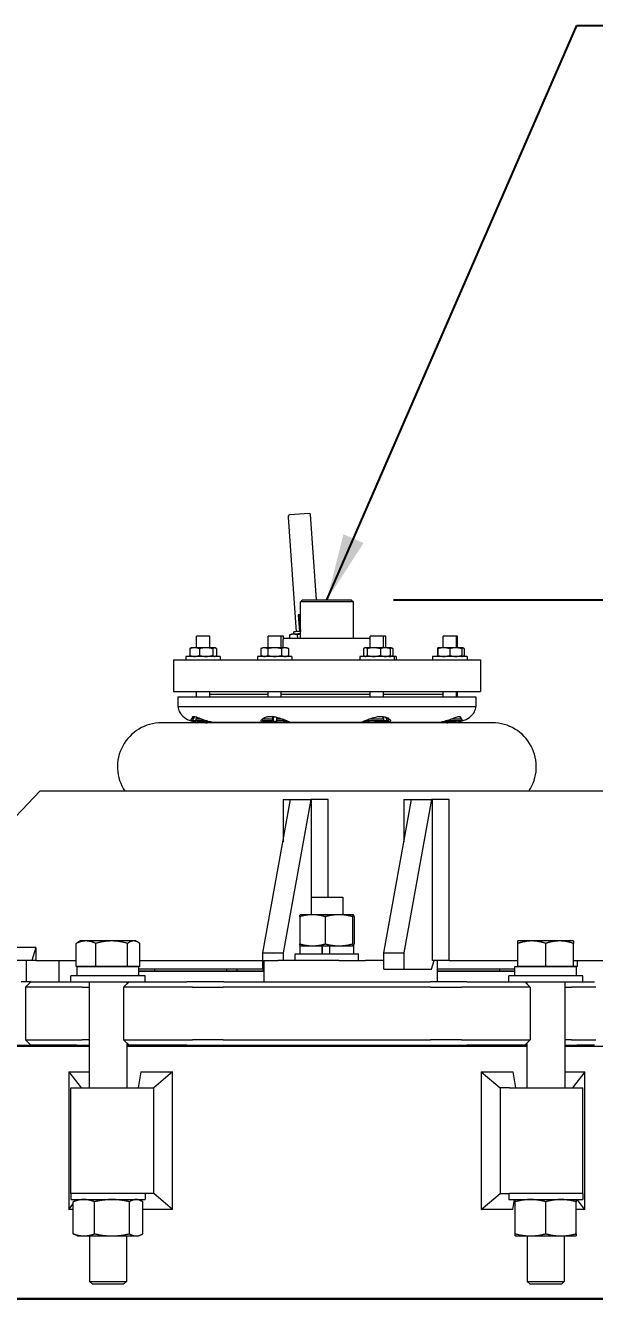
# Model space of a CAD drawing. Header units: inches. Extents: x 20 to 536, y 8 to 344.
# Drawn here: x 387.79 to 401.23, y 140.48 to 170.55 of the extents above; entities that cross this region are included whole.
import ezdxf

# ---------------------------------------------------------------- set-up
doc = ezdxf.new("R2010")
doc.units = ezdxf.units.IN
doc.header["$LTSCALE"] = 16
doc.header["$MEASUREMENT"] = 0
for name, color, linetype, lineweight in [('Dimension (ANSI)', 7, 'Continuous', 25), ('Symbol (ANSI)', 7, 'Continuous', 25), ('Visible (ANSI)', 7, 'Continuous', 50)]:
    doc.layers.add(name, color=color, linetype=linetype, lineweight=lineweight)
doc.styles.add('MEMCOR Medium', font='arial.ttf')
doc.styles.add('Standard D-E', font='arial.ttf')
doc.dimstyles.new('Default (ANSI)', dxfattribs={"dimscale": 16, "dimtxt": 0.15, "dimasz": 0.098425, "dimexe": 0.125, "dimexo": 0.0625, "dimgap": 0.031496, "dimtad": 0, "dimtih": 1, "dimtoh": 1, "dimdec": 4, "dimrnd": 1e-08, "dimzin": 3, "dimdsep": 46, "dimlunit": 5, "dimtxsty": 'MEMCOR Medium', "dimcen": 0.09, "dimdle": 0.393701, "dimclrd": 256, "dimclre": 256, "dimclrt": 256, "dimadec": 0, "dimazin": 1, "dimtfac": 0.8, "dimtofl": 0, "dimtmove": 0, "dimatfit": 3, "dimfxl": 1, "dimfrac": 1, "dimtolj": 1, "dimtzin": 4, "dimlwd": -1, "dimlwe": -1, "dimarcsym": 0})
doc.dimstyles.new('in [mm] D-E NeptuneBenson$7', dxfattribs={"dimscale": 16, "dimtxt": 0.15, "dimasz": 0.098425, "dimexe": 0.125, "dimexo": 0.063, "dimgap": 0.031496, "dimtad": 0, "dimtih": 1, "dimtoh": 1, "dimdec": 4, "dimrnd": 1e-08, "dimzin": 3, "dimdsep": 46, "dimlunit": 5, "dimtxsty": 'Standard D-E', "dimcen": 0.09, "dimdle": 0.393701, "dimclrd": 256, "dimclre": 256, "dimclrt": 256, "dimadec": 1, "dimazin": 1, "dimtfac": 1, "dimtofl": 0, "dimtmove": 0, "dimatfit": 3, "dimfxl": 1, "dimfrac": 1, "dimtolj": 1, "dimtzin": 4, "dimlwd": -1, "dimlwe": -1, "dimarcsym": 0})

# ---------------------------------------------------------------- blocks, each defined once
blk = doc.blocks.new('*D26')
at = {"layer": 'Defpoints', "color": 0, "transparency": 16777216}
for p in [(395.482, 156.991), (453.038, 156.991), (414.023, 61.248)]:
    blk.add_point(p, dxfattribs=at)
at = {"layer": 'Dimension (ANSI)', "transparency": 16777216}
for p, q in [((396.482, 156.991), (455.038, 156.991)), ((453.038, 155.416), (453.038, 137.754)), ((453.038, 62.823), (453.038, 121.283)), ((415.023, 61.248), (455.038, 61.248))]:
    blk.add_line(p, q, dxfattribs=at)
for points in [[(452.775, 155.416), (453.3, 155.416), (453.038, 156.991)], [(452.775, 62.823), (453.3, 62.823), (453.038, 61.248)]]:
    blk.add_solid(points, dxfattribs=at)
at = {"layer": 'Dimension (ANSI)', "transparency": 16777216, "char_height": 2.4, "attachment_point": 2, "style": 'MEMCOR Medium'}
for s, insert in [('\\A1; \\fArial|b0|i0;\\H2.4000;95{\\H0.8x;\\S3#4;} in', (453.038, 133.945)), ('\\A1;[2431.9 mm]{\\P\\fArial|b0|i0;\\H2.4000;SHIPPING\\P\\fArial|b0|i0;\\H2.4000;HEIGHT}', (453.038, 129.015))]:
    blk.add_mtext(s, dxfattribs=dict(at, insert=insert))

msp = doc.modelspace()

# ---------------------------------------------------------------- linework, layer by layer
at = {"layer": 'Visible (ANSI)', "linetype": 'Continuous', "lineweight": 18}
for p, q in [((394.19007, 156.238248), (393.998222, 158.942207)), ((393.998403, 158.946794), (394.002951, 158.976994)), ((394.498297, 159.025171), (394.022265, 158.994723)), ((394.663412, 156.990967), (394.520458, 159.005812)), ((394.331958, 156.990967), (394.281958, 156.940967)), ((394.331958, 156.990967), (395.481958, 156.990967)), ((395.481958, 156.990967), (395.531958, 156.940967)), ((395.531958, 156.940967), (394.281958, 156.940967)), ((394.281958, 156.075968), (394.281958, 156.940967)), ((395.531958, 156.075968), (395.531958, 156.940967)), ((394.255542, 156.636981), (394.23182, 156.635155)), ((394.23182, 156.635155), (394.256949, 156.242575)), ((394.281958, 156.638671), (394.255542, 156.636981)), ((394.255542, 156.636981), (394.280689, 156.244106)), ((392.137943, 156.130968), (391.825443, 156.130968)), ((391.825443, 155.858968), (391.825443, 156.130968)), ((392.137943, 155.858968), (392.137943, 156.130968)), ((393.830451, 156.130968), (393.517951, 156.130968)), ((393.517951, 155.858968), (393.517951, 156.130968)), ((393.830451, 155.858968), (393.830451, 156.130968)), ((393.881324, 156.130968), (393.830451, 156.130968)), ((393.881324, 156.066756), (393.881324, 156.130968)), ((395.913208, 156.075968), (393.900708, 156.075968)), ((394.020624, 156.154216), (394.025632, 156.075968)), ((394.058059, 156.175453), (394.033538, 156.162049)), ((394.130935, 156.180261), (394.125805, 156.23401)), ((394.204715, 156.166201), (394.210491, 156.075968)), ((396.245092, 156.130968), (395.932592, 156.130968)), ((395.932592, 155.858968), (395.932592, 156.130968)), ((396.245092, 155.858968), (396.245092, 156.130968)), ((396.295965, 156.130968), (396.245092, 156.130968)), ((396.295965, 155.858968), (396.295965, 156.130968)), ((397.967401, 156.130968), (397.654901, 156.130968)), ((397.654901, 155.858968), (397.654901, 156.130968)), ((397.967401, 155.858968), (397.967401, 156.130968)), ((397.988473, 156.130968), (397.967401, 156.130968)), ((397.988473, 155.858968), (397.988473, 156.130968)), ((391.666998, 155.838661), (391.666998, 155.676275)), ((391.700193, 155.858968), (391.689569, 155.854014)), ((391.780913, 155.858968), (391.700193, 155.858968)), ((392.052175, 155.858968), (391.780913, 155.858968)), ((391.894828, 155.838661), (391.894828, 155.676275)), ((392.252955, 155.858968), (392.052175, 155.858968)), ((392.209522, 155.838661), (392.209522, 155.676275)), ((392.263193, 155.858968), (392.252955, 155.858968)), ((392.263193, 155.858968), (392.273817, 155.854014)), ((392.296388, 155.838661), (392.296388, 155.676275)), ((393.349166, 155.838661), (393.349166, 155.676275)), ((393.392701, 155.858968), (393.35077, 155.839415)), ((393.429196, 155.858968), (393.392701, 155.858968)), ((393.671745, 155.858968), (393.429196, 155.858968)), ((393.509227, 155.838661), (393.509227, 155.676275)), ((393.91675, 155.858968), (393.671745, 155.858968)), ((393.834263, 155.838661), (393.834263, 155.676275)), ((393.875708, 155.858968), (393.875708, 156.050968)), ((393.955701, 155.858968), (393.91675, 155.858968)), ((393.955701, 155.858968), (393.997632, 155.839415)), ((393.999237, 155.838661), (393.999237, 155.676275)), ((395.775616, 155.838661), (395.775616, 155.676275)), ((395.807342, 155.858968), (395.79808, 155.854649)), ((395.816308, 155.858968), (395.807342, 155.858968)), ((396.013614, 155.858968), (395.816308, 155.858968)), ((395.857001, 155.838661), (395.857001, 155.676275)), ((396.286148, 155.858968), (396.013614, 155.858968)), ((396.170227, 155.838661), (396.170227, 155.676275)), ((396.370342, 155.858968), (396.286148, 155.858968)), ((396.370342, 155.858968), (396.379603, 155.854649)), ((396.382263, 155.858968), (396.370342, 155.858968)), ((396.421215, 155.858968), (396.382263, 155.858968)), ((396.402068, 155.838661), (396.402068, 155.676275)), ((396.421215, 155.858968), (396.463146, 155.839415)), ((396.464751, 155.838661), (396.464751, 155.676275)), ((397.517529, 155.838661), (397.517529, 155.676275)), ((397.528243, 155.838661), (397.528243, 155.676275)), ((397.529651, 155.858968), (397.52964, 155.858963)), ((397.668279, 155.858968), (397.529651, 155.858968)), ((397.949768, 155.858968), (397.668279, 155.858968)), ((397.808314, 155.838661), (397.808314, 155.676275)), ((398.09264, 155.858968), (397.949768, 155.858968)), ((398.091222, 155.838661), (398.091222, 155.676275)), ((398.092651, 155.858968), (398.09264, 155.858968)), ((398.092651, 155.858968), (398.092662, 155.858963)), ((398.103485, 155.858968), (398.092651, 155.858968)), ((398.094058, 155.838661), (398.094058, 155.676275)), ((398.113723, 155.858968), (398.103485, 155.858968)), ((398.113723, 155.858968), (398.124348, 155.854014)), ((398.146918, 155.838661), (398.146918, 155.676275)), ((391.281958, 155.575968), (398.531958, 155.575968)), ((391.281958, 155.575968), (391.281958, 154.825968)), ((392.387693, 155.655968), (391.575693, 155.655968)), ((391.575693, 155.655968), (391.575693, 155.575968)), ((391.700193, 155.655968), (391.689569, 155.660922)), ((392.263193, 155.655968), (392.273817, 155.660922)), ((392.387693, 155.655968), (392.387693, 155.575968)), ((394.080201, 155.655968), (393.268201, 155.655968)), ((393.268201, 155.655968), (393.268201, 155.575968)), ((393.392701, 155.655968), (393.35077, 155.675521)), ((393.955701, 155.655968), (393.997632, 155.675521)), ((394.080201, 155.655968), (394.080201, 155.575968)), ((396.494842, 155.655968), (395.682842, 155.655968)), ((395.682842, 155.655968), (395.682842, 155.575968)), ((395.807342, 155.655968), (395.79808, 155.660287)), ((396.370342, 155.655968), (396.379603, 155.660287)), ((396.421215, 155.655968), (396.463146, 155.675521)), ((396.494842, 155.655968), (396.494842, 155.575968)), ((396.545715, 155.655968), (396.494842, 155.655968)), ((396.545715, 155.655968), (396.545715, 155.575968)), ((398.217151, 155.655968), (397.405151, 155.655968)), ((397.405151, 155.655968), (397.405151, 155.575968)), ((397.529651, 155.655968), (397.52964, 155.655973)), ((398.092651, 155.655968), (398.092662, 155.655973)), ((398.113723, 155.655968), (398.124348, 155.660922)), ((398.217151, 155.655968), (398.217151, 155.575968)), ((398.531958, 155.575968), (398.531958, 154.825968)), ((391.281958, 154.825968), (398.531958, 154.825968)), ((391.386958, 154.700968), (398.426958, 154.700968)), ((391.386958, 154.700968), (391.386958, 154.47277)), ((391.825443, 154.700968), (391.825443, 154.825968)), ((392.137943, 154.700968), (392.137943, 154.825968)), ((392.137943, 154.761789), (393.517951, 154.761789)), ((393.517951, 154.700968), (393.517951, 154.825968)), ((393.830451, 154.700968), (393.830451, 154.825968)), ((393.830451, 154.761789), (395.932592, 154.761789)), ((395.932592, 154.700968), (395.932592, 154.825968)), ((396.245092, 154.700968), (396.245092, 154.825968)), ((396.245092, 154.761789), (397.654901, 154.761789)), ((397.654901, 154.700968), (397.654901, 154.825968)), ((397.967401, 154.700968), (397.967401, 154.825968)), ((397.988473, 154.700968), (397.988473, 154.825968)), ((398.426958, 154.700968), (398.426958, 154.47277)), ((391.386958, 154.47277), (398.426958, 154.47277)), ((398.816958, 154.0876), (390.996958, 154.0876)), ((391.752905, 154.238522), (391.697693, 154.175008)), ((391.751919, 154.175008), (391.697693, 154.175008)), ((391.697693, 154.130968), (391.697693, 154.175008)), ((391.751919, 154.130968), (391.697693, 154.130968)), ((391.751919, 154.130968), (391.751919, 154.175008)), ((391.810795, 154.130968), (391.751919, 154.130968)), ((391.836798, 154.218968), (391.779526, 154.218968)), ((391.810795, 154.175008), (391.810795, 154.130968)), ((391.950527, 154.175008), (391.810795, 154.175008)), ((392.081887, 154.130968), (391.810795, 154.130968)), ((391.911758, 154.100968), (392.02716, 154.100968)), ((392.02716, 154.100968), (392.041969, 154.100968)), ((392.263424, 154.100968), (393.452864, 154.100968)), ((393.409672, 154.197407), (393.390201, 154.175008)), ((393.629752, 154.175008), (393.390201, 154.175008)), ((393.390201, 154.130968), (393.390201, 154.175008)), ((393.629752, 154.130968), (393.390201, 154.130968)), ((393.629752, 154.130968), (393.629752, 154.175008)), ((393.634654, 154.130968), (393.629752, 154.130968)), ((393.714086, 154.218968), (393.63009, 154.218968)), ((393.634654, 154.175008), (393.634654, 154.130968)), ((393.713749, 154.175008), (393.713749, 154.130968)), ((393.861012, 154.175008), (393.713749, 154.175008)), ((393.958201, 154.130968), (393.713749, 154.130968)), ((393.958201, 154.130968), (393.958201, 154.136368)), ((394.033426, 154.100968), (395.730356, 154.100968)), ((395.804842, 154.130968), (395.804842, 154.137587)), ((396.255755, 154.130968), (395.804842, 154.130968)), ((396.255755, 154.175008), (395.898031, 154.175008)), ((396.288539, 154.218968), (396.228626, 154.218968)), ((396.255755, 154.130968), (396.255755, 154.175008)), ((396.315668, 154.130968), (396.255755, 154.130968)), ((396.315131, 154.100968), (397.525513, 154.100968)), ((396.315668, 154.175008), (396.315668, 154.130968)), ((396.372842, 154.175008), (396.315668, 154.175008)), ((396.372842, 154.130968), (396.315668, 154.130968)), ((396.354868, 154.195684), (396.372842, 154.175008)), ((396.372842, 154.130968), (396.372842, 154.175008)), ((398.091651, 154.130968), (397.705388, 154.130968)), ((397.771948, 154.100968), (397.902158, 154.100968)), ((398.091651, 154.175008), (397.837157, 154.175008)), ((398.040048, 154.238397), (398.056937, 154.218968)), ((398.056937, 154.218968), (398.052947, 154.218968)), ((398.091651, 154.130968), (398.091651, 154.175008)), ((398.092384, 154.130968), (398.091651, 154.130968)), ((398.092384, 154.175008), (398.092384, 154.130968)), ((398.116223, 154.130968), (398.106419, 154.130968)), ((398.116223, 154.130968), (398.116223, 154.133999)), ((385.750737, 149.975967), (388.128378, 152.475967)), ((406.5562, 152.475967), (388.128378, 152.475967)), ((393.395045, 148.655967), (394.050161, 152.275967)), ((393.870382, 152.275967), (394.050161, 152.275967)), ((393.870382, 152.275967), (393.870382, 151.282557)), ((394.525689, 152.275967), (393.870573, 148.655967)), ((394.050161, 152.275967), (394.525689, 152.275967)), ((394.546548, 152.275967), (394.525689, 152.275967)), ((394.940321, 152.275967), (394.546548, 152.275967)), ((394.546548, 149.975967), (394.546548, 152.275967)), ((394.940321, 149.975967), (394.940321, 152.275967)), ((396.248214, 148.655967), (396.90333, 152.275967)), ((396.723552, 152.275967), (396.90333, 152.275967)), ((396.723552, 152.275967), (396.723552, 151.282557)), ((397.378859, 152.275967), (396.723743, 148.655967)), ((396.90333, 152.275967), (397.378859, 152.275967)), ((397.399717, 152.275967), (397.378859, 152.275967)), ((397.79349, 152.275967), (397.399717, 152.275967)), ((397.399717, 148.475967), (397.399717, 152.275967)), ((397.79349, 148.475967), (397.79349, 152.275967)), ((394.532305, 149.975967), (395.282305, 149.975967)), ((394.532305, 149.975967), (394.532305, 149.557967)), ((395.282305, 149.975967), (395.282305, 149.557967)), ((394.263884, 149.512881), (394.263884, 148.869054)), ((394.282305, 149.557967), (394.281407, 149.557549)), ((394.566277, 149.557967), (394.282305, 149.557967)), ((395.190381, 149.557967), (394.566277, 149.557967)), ((394.868671, 149.512881), (394.868671, 148.869054)), ((395.531409, 149.557967), (395.190381, 149.557967)), ((395.512092, 149.512881), (395.512092, 148.869054)), ((395.532305, 149.557967), (395.531409, 149.557967)), ((395.532305, 149.557967), (395.533202, 149.557549)), ((395.550726, 149.512881), (395.550726, 148.869054)), ((388.985823, 148.335596), (388.985823, 148.881005)), ((389.080826, 148.939596), (389.026777, 148.908391)), ((389.216387, 148.939596), (389.080826, 148.939596)), ((389.822451, 148.939596), (389.216387, 148.939596)), ((389.44695, 148.335596), (389.44695, 148.881005)), ((390.342891, 148.939596), (389.822451, 148.939596)), ((390.197953, 148.335596), (390.197953, 148.881005)), ((390.392826, 148.939596), (390.342891, 148.939596)), ((390.392826, 148.939596), (390.446876, 148.908391)), ((390.487829, 148.335596), (390.487829, 148.881005)), ((399.74909, 148.939596), (399.42109, 148.939596)), ((399.42109, 148.335596), (399.42109, 148.881005)), ((400.40509, 148.939596), (399.74909, 148.939596)), ((400.07709, 148.335596), (400.07709, 148.881005)), ((400.73309, 148.939596), (400.40509, 148.939596)), ((400.73309, 148.335596), (400.73309, 148.881005)), ((388.033273, 148.788467), (385.750737, 148.788467)), ((388.033273, 148.788467), (387.936705, 148.475967)), ((388.033273, 148.788467), (388.033273, 148.475967)), ((393.395045, 148.655967), (393.870573, 148.655967)), ((393.395045, 148.275967), (393.395045, 148.655967)), ((393.870573, 148.655967), (393.870573, 148.475967)), ((394.157305, 148.635967), (395.657305, 148.635967)), ((394.157305, 148.475967), (394.157305, 148.635967)), ((394.274805, 148.823967), (394.791552, 148.823967)), ((394.274805, 148.635967), (394.274805, 148.823967)), ((394.282305, 148.823967), (394.281407, 148.824386)), ((394.791817, 148.823967), (394.791552, 148.823967)), ((394.791552, 148.635967), (394.791552, 148.823967)), ((394.791817, 148.823967), (394.979438, 148.823967)), ((394.800533, 148.635967), (394.800533, 148.823967)), ((394.979438, 148.635967), (394.979438, 148.823967)), ((394.979438, 148.823967), (395.539805, 148.823967)), ((395.532305, 148.823967), (395.533202, 148.824386)), ((395.539805, 148.635967), (395.539805, 148.823967)), ((395.657305, 148.475967), (395.657305, 148.635967)), ((396.248214, 148.655967), (396.723743, 148.655967)), ((396.248214, 148.275967), (396.248214, 148.655967)), ((396.723743, 148.655967), (396.723743, 148.275967)), ((387.80151, 148.475967), (382.570699, 148.475967)), ((388.033273, 148.475967), (387.80151, 148.475967)), ((387.80151, 148.475967), (387.80151, 147.975967)), ((388.033273, 148.475967), (387.936705, 148.475967)), ((388.033273, 148.475967), (388.985823, 148.475967)), ((388.574052, 148.475967), (388.574052, 147.975967)), ((389.216387, 148.335596), (388.985823, 148.335596)), ((389.007326, 148.335592), (390.466326, 148.335592)), ((389.007326, 148.116592), (389.007326, 148.335592)), ((389.080826, 148.335596), (389.080826, 148.335592)), ((389.44695, 148.335596), (389.216387, 148.335596)), ((389.822451, 148.335596), (389.44695, 148.335596)), ((390.197953, 148.335596), (389.822451, 148.335596)), ((390.342891, 148.335596), (390.197953, 148.335596)), ((390.487829, 148.335596), (390.342891, 148.335596)), ((390.392826, 148.335596), (390.392826, 148.335592)), ((390.466326, 148.116592), (390.466326, 148.335592)), ((393.395045, 148.275967), (390.466326, 148.275967)), ((390.487829, 148.475967), (393.395045, 148.475967)), ((390.83103, 148.275967), (390.83103, 148.225967)), ((392.531958, 148.275967), (392.531958, 148.235967)), ((392.776712, 148.275967), (392.776712, 148.225967)), ((393.395045, 148.275967), (393.413478, 148.275967)), ((393.401712, 148.275967), (393.401712, 148.225967)), ((393.413478, 148.475967), (393.758969, 148.475967)), ((393.413478, 148.475967), (393.413478, 147.975967)), ((395.185554, 148.475967), (393.758969, 148.475967)), ((395.185554, 148.475967), (395.815591, 148.475967)), ((396.248214, 148.475967), (395.815591, 148.475967)), ((396.248214, 148.275967), (396.723743, 148.275967)), ((396.723743, 148.275967), (397.378859, 148.275967)), ((397.378859, 148.275967), (397.440662, 148.475967)), ((397.79349, 148.475967), (397.399717, 148.475967)), ((397.515184, 148.475967), (397.515184, 147.975967)), ((399.34759, 148.275967), (397.515184, 148.275967)), ((397.79349, 148.475967), (399.42109, 148.475967)), ((398.982886, 148.275967), (398.982886, 148.225967)), ((399.34759, 148.335592), (400.80659, 148.335592)), ((399.34759, 148.116592), (399.34759, 148.335592)), ((399.74909, 148.335596), (399.42109, 148.335596)), ((399.42109, 148.335596), (399.42109, 148.335592)), ((400.07709, 148.335596), (399.74909, 148.335596)), ((400.40509, 148.335596), (400.07709, 148.335596)), ((400.73309, 148.335596), (400.40509, 148.335596)), ((400.73309, 148.475967), (408.879245, 148.475967)), ((400.828093, 148.335596), (400.73309, 148.335596)), ((400.73309, 148.335596), (400.73309, 148.335592)), ((400.80659, 148.116592), (400.80659, 148.335592)), ((400.828093, 148.335596), (400.828093, 148.475967)), ((387.916318, 147.975967), (387.68705, 147.975967)), ((387.916318, 147.975967), (387.786318, 147.845967)), ((387.916318, 147.975967), (388.584347, 147.975967)), ((388.584347, 147.975967), (388.856862, 147.975967)), ((388.856862, 147.975967), (389.000422, 147.975967)), ((390.611826, 148.116592), (388.861826, 148.116592)), ((388.861826, 147.975967), (388.861826, 148.116592)), ((389.000422, 147.975967), (390.234697, 147.975967)), ((389.289326, 147.975967), (389.289326, 145.475967)), ((390.234697, 147.975967), (390.104697, 147.845967)), ((390.184326, 147.975967), (390.184326, 147.925597)), ((390.234697, 147.975967), (390.33455, 147.975967)), ((390.33455, 147.975967), (390.610646, 147.975967)), ((393.413478, 148.225967), (390.466326, 148.225967)), ((390.466326, 148.225967), (393.413478, 148.225967)), ((390.610646, 147.975967), (391.601171, 147.975967)), ((390.611826, 147.975967), (390.611826, 148.116592)), ((391.790189, 147.975967), (391.601171, 147.975967)), ((392.469821, 147.975967), (391.790189, 147.975967)), ((392.469821, 147.975967), (397.344095, 147.975967)), ((392.531958, 148.235967), (392.776712, 148.235967)), ((393.401712, 148.235967), (393.413478, 148.235967)), ((398.023727, 147.975967), (397.344095, 147.975967)), ((399.34759, 148.225967), (397.515184, 148.225967)), ((397.515184, 148.225967), (399.34759, 148.225967)), ((398.212745, 147.975967), (398.023727, 147.975967)), ((398.212745, 147.975967), (399.20327, 147.975967)), ((400.95209, 148.116592), (399.20209, 148.116592)), ((399.20209, 147.975967), (399.20209, 148.116592)), ((399.20327, 147.975967), (399.479366, 147.975967)), ((399.479366, 147.975967), (399.579219, 147.975967)), ((399.579219, 147.975967), (399.709219, 147.845967)), ((399.579219, 147.975967), (400.813495, 147.975967)), ((399.62959, 147.975967), (399.62959, 147.925597)), ((400.52459, 147.975967), (400.52459, 145.475967)), ((400.813495, 147.975967), (400.957054, 147.975967)), ((400.95209, 147.975967), (400.95209, 148.116592)), ((400.957054, 147.975967), (401.229569, 147.975967)), ((388.554167, 147.845967), (387.786318, 147.845967)), ((387.786318, 147.845967), (387.786318, 146.605967)), ((388.827983, 147.845967), (388.554167, 147.845967)), ((389.128715, 147.845967), (388.827983, 147.845967)), ((389.128715, 147.845967), (389.289326, 147.845967)), ((390.312725, 147.845967), (390.104697, 147.845967)), ((390.104697, 147.845967), (390.104697, 146.605967)), ((390.590138, 147.845967), (390.312725, 147.845967)), ((391.728673, 147.845967), (390.590138, 147.845967)), ((391.728673, 147.845967), (391.917691, 147.845967)), ((391.917691, 147.845967), (392.457081, 147.845967)), ((397.356835, 147.845967), (392.457081, 147.845967)), ((397.356835, 147.845967), (397.896225, 147.845967)), ((397.896225, 147.845967), (398.085243, 147.845967)), ((399.223778, 147.845967), (398.085243, 147.845967)), ((399.501191, 147.845967), (399.223778, 147.845967)), ((399.709219, 147.845967), (399.501191, 147.845967)), ((399.709219, 147.845967), (399.709219, 146.605967)), ((400.52459, 147.845967), (400.685201, 147.845967)), ((400.985933, 147.845967), (400.685201, 147.845967)), ((401.259749, 147.845967), (400.985933, 147.845967)), ((382.840564, 146.475967), (387.916318, 146.475967)), ((387.786318, 146.605967), (388.554167, 146.605967)), ((387.916318, 146.475967), (387.786318, 146.605967)), ((388.584347, 146.475967), (387.916318, 146.475967)), ((388.554167, 146.605967), (388.827983, 146.605967)), ((388.856862, 146.475967), (388.584347, 146.475967)), ((388.827983, 146.605967), (389.128715, 146.605967)), ((389.001213, 146.475967), (388.856862, 146.475967)), ((389.001213, 146.475967), (389.289326, 146.475967)), ((389.289326, 146.605967), (389.128715, 146.605967)), ((390.104697, 146.605967), (390.312725, 146.605967)), ((390.234697, 146.475967), (390.104697, 146.605967)), ((390.184326, 146.526338), (390.184326, 145.475967)), ((390.184326, 146.475967), (390.234697, 146.475967)), ((390.33455, 146.475967), (390.234697, 146.475967)), ((390.312725, 146.605967), (390.590138, 146.605967)), ((390.610646, 146.475967), (390.33455, 146.475967)), ((390.590138, 146.605967), (391.728673, 146.605967)), ((391.601171, 146.475967), (390.610646, 146.475967)), ((391.601171, 146.475967), (391.790189, 146.475967)), ((391.917691, 146.605967), (391.728673, 146.605967)), ((391.790189, 146.475967), (392.124891, 146.475967)), ((392.457081, 146.605967), (391.917691, 146.605967)), ((392.124891, 146.475967), (397.689025, 146.475967)), ((392.457081, 146.605967), (397.356835, 146.605967)), ((397.896225, 146.605967), (397.356835, 146.605967)), ((397.689025, 146.475967), (398.023727, 146.475967)), ((398.085243, 146.605967), (397.896225, 146.605967)), ((398.023727, 146.475967), (398.212745, 146.475967)), ((398.085243, 146.605967), (399.223778, 146.605967)), ((399.20327, 146.475967), (398.212745, 146.475967)), ((399.479366, 146.475967), (399.20327, 146.475967)), ((399.223778, 146.605967), (399.501191, 146.605967)), ((399.579219, 146.475967), (399.479366, 146.475967)), ((399.501191, 146.605967), (399.709219, 146.605967)), ((399.579219, 146.475967), (399.709219, 146.605967)), ((399.579219, 146.475967), (399.62959, 146.475967)), ((399.62959, 146.526338), (399.62959, 145.475967)), ((400.685201, 146.605967), (400.52459, 146.605967)), ((400.52459, 146.475967), (400.812703, 146.475967)), ((400.685201, 146.605967), (400.985933, 146.605967)), ((400.957054, 146.475967), (400.812703, 146.475967)), ((401.229569, 146.475967), (400.957054, 146.475967)), ((400.985933, 146.605967), (401.259749, 146.605967)), ((389.289326, 146.444717), (380.631168, 146.444717)), ((399.62959, 146.444717), (390.184326, 146.444717)), ((409.182748, 146.444717), (400.52459, 146.444717)), ((388.80973, 145.850813), (388.80973, 142.601121)), ((388.80973, 145.850813), (389.289326, 145.850813)), ((388.80973, 145.850813), (389.101084, 145.475967)), ((390.513557, 145.850813), (390.447681, 145.475967)), ((390.513557, 145.850813), (391.261391, 145.850813)), ((391.261391, 145.850813), (390.817458, 145.475967)), ((391.261391, 142.601121), (391.261391, 145.850813)), ((398.552525, 145.850813), (398.552525, 142.601121)), ((398.552525, 145.850813), (399.300359, 145.850813)), ((398.552525, 145.850813), (398.996458, 145.475967)), ((399.300359, 145.850813), (399.366235, 145.475967)), ((400.52459, 145.850813), (401.004186, 145.850813)), ((401.004186, 145.850813), (400.712832, 145.475967)), ((401.004186, 142.601121), (401.004186, 145.850813)), ((388.861826, 145.475967), (390.595013, 145.475967)), ((388.861826, 142.975967), (388.861826, 145.475967)), ((390.595013, 145.475967), (390.817458, 145.475967)), ((390.817458, 142.975967), (390.817458, 145.475967)), ((399.218903, 145.475967), (398.996458, 145.475967)), ((398.996458, 145.475967), (398.996458, 142.975967)), ((399.218903, 145.475967), (400.95209, 145.475967)), ((400.95209, 142.975967), (400.95209, 145.475967)), ((390.595013, 142.975967), (388.861826, 142.975967)), ((390.595013, 142.975967), (388.861826, 142.975967)), ((388.861826, 142.975967), (388.861826, 142.835342)), ((390.817458, 142.975967), (390.595013, 142.975967)), ((390.611826, 142.975967), (390.611826, 142.835342)), ((391.261391, 142.601121), (390.817458, 142.975967)), ((398.552525, 142.601121), (398.996458, 142.975967)), ((398.996458, 142.975967), (399.218903, 142.975967)), ((399.20209, 142.975967), (399.20209, 142.835342)), ((400.95209, 142.975967), (399.218903, 142.975967)), ((400.95209, 142.975967), (399.218903, 142.975967)), ((400.95209, 142.975967), (400.95209, 142.835342)), ((388.80973, 142.601121), (388.913699, 142.734885)), ((388.913699, 142.601121), (388.80973, 142.601121)), ((388.861826, 142.835342), (390.611826, 142.835342)), ((388.913699, 142.02821), (388.913699, 142.783475)), ((389.017826, 142.835342), (388.958586, 142.807718)), ((388.976975, 142.816293), (388.991781, 142.835342)), ((389.419111, 142.02821), (389.419111, 142.783475)), ((390.242238, 142.02821), (390.242238, 142.783475)), ((390.455826, 142.835342), (390.515066, 142.807718)), ((390.473874, 142.826927), (390.472395, 142.835342)), ((390.559953, 142.02821), (390.559953, 142.783475)), ((391.261391, 142.601121), (390.559953, 142.601121)), ((399.300359, 142.601121), (398.552525, 142.601121)), ((399.20209, 142.835342), (400.95209, 142.835342)), ((399.300359, 142.601121), (399.341522, 142.835342)), ((399.35809, 142.02821), (399.35809, 142.783475)), ((400.07709, 142.02821), (400.07709, 142.783475)), ((400.79609, 142.02821), (400.79609, 142.783475)), ((401.004186, 142.601121), (400.79609, 142.601121)), ((401.004186, 142.601121), (400.822135, 142.835342)), ((389.017826, 141.976342), (388.958586, 142.003966)), ((389.017826, 141.976342), (389.166405, 141.976342)), ((389.166405, 141.976342), (389.830675, 141.976342)), ((389.299326, 141.976342), (389.299326, 140.901707)), ((389.830675, 141.976342), (390.401096, 141.976342)), ((390.174326, 141.976342), (390.174326, 140.901707)), ((390.401096, 141.976342), (390.455826, 141.976342)), ((390.455826, 141.976342), (390.515066, 142.003966)), ((399.35809, 141.976342), (399.71759, 141.976342)), ((399.63959, 141.976342), (399.63959, 140.901707)), ((399.71759, 141.976342), (400.43659, 141.976342)), ((400.43659, 141.976342), (400.79609, 141.976342)), ((400.51459, 141.976342), (400.51459, 140.901707)), ((389.299326, 140.901707), (390.174326, 140.901707)), ((389.367487, 140.835592), (389.299326, 140.901707)), ((390.106165, 140.835592), (389.367487, 140.835592)), ((390.106165, 140.835592), (390.174326, 140.901707)), ((399.63959, 140.901707), (400.51459, 140.901707)), ((399.707751, 140.835592), (399.63959, 140.901707)), ((400.446429, 140.835592), (399.707751, 140.835592)), ((400.446429, 140.835592), (400.51459, 140.901707)), ((369.905746, 140.507217), (412.919791, 140.507217)), ((412.919791, 140.475967), (369.937029, 140.475967))]:
    msp.add_line(p, q, dxfattribs=at)
for centre, radius, start, end in [((394.01905, 158.943684), 0.02088, 171.4359098, 184.0583682), ((394.023598, 158.973885), 0.02088, 93.6598701, 171.4359098), ((394.49963, 159.004334), 0.02088, 4.0583682, 93.6598701), ((393.900708, 156.050968), 0.025, 90, 180), ((395.913208, 156.050968), 0.025, 39.1630349, 90), ((391.675471, 154.487968), 0.288913, 183.0153263, 209.3417204), ((391.789091, 154.551837), 0.419254, 209.3417204, 233.6149039), ((398.024825, 154.551837), 0.419254, 306.3850961, 330.6582796), ((398.138445, 154.487968), 0.288913, 330.6582796, 356.9846737), ((390.996958, 153.050968), 1.036632, 90, 213.6887431), ((391.863283, 154.652523), 0.544322, 233.6149039, 252.289212), ((391.911758, 154.811345), 0.710378, 253.2893255, 270), ((392.023334, 154.505654), 0.418848, 273.528454, 289.10183), ((397.790583, 154.505654), 0.418848, 252.011788, 266.471546), ((397.902158, 154.811345), 0.710378, 270, 286.9731481), ((397.950634, 154.652523), 0.544322, 286.9731481, 306.3850961), ((398.816958, 153.050968), 1.036632, 326.3112569, 90)]:
    msp.add_arc(centre, radius, start, end, dxfattribs=at)
for centre, major_axis, start_param, end_param in [((394.547058, 156.206753), (-0.488999, -0.0313), 5.81141413, 6.281989852), ((394.547058, 156.206753), (0.488999, 0.0313), 2.143728119, 2.669822003), ((394.543602, 156.260753), (-0.417797, -0.026742), 5.38908261, 6.283202727)]:
    msp.add_ellipse(centre, major_axis=major_axis, ratio=0.00055745, start_param=start_param, end_param=end_param, dxfattribs=at)
for points, weights in [([(394.111467, 156.178996), (394.067265, 156.176118), (394.020624, 156.154216)], [1, 1.0562990584, 1.07162109099]), ([(394.020624, 156.154216), (394.02715, 156.158557), (394.033538, 156.162049)], [1.07162109099, 1.06838794082, 1.06333022529]), ([(394.204715, 156.166201), (394.155669, 156.181874), (394.111467, 156.178996)], [1.07162109099, 1.0562990584, 1]), ([(394.281958, 156.18317), (394.244208, 156.176266), (394.204715, 156.166201)], [1.05264137071, 1.06545229951, 1.07162109099]), ([(391.780913, 155.858968), (391.728045, 155.858968), (391.666998, 155.838661)], [1, 1.0379548493, 1]), ([(391.666998, 155.838661), (391.678886, 155.849032), (391.689569, 155.854014)], [1, 1.01903065952, 1.01897727532]), ([(391.894828, 155.838661), (391.833781, 155.858968), (391.780913, 155.858968)], [1, 1.0379548493, 1]), ([(392.052175, 155.858968), (391.97915, 155.858968), (391.894828, 155.838661)], [1, 1.0379548493, 1]), ([(392.209522, 155.838661), (392.1252, 155.858968), (392.052175, 155.858968)], [1, 1.0379548493, 1]), ([(392.252955, 155.858968), (392.232798, 155.858968), (392.209522, 155.838661)], [1, 1.0379548493, 1]), ([(392.296388, 155.838661), (392.273112, 155.858968), (392.252955, 155.858968)], [1, 1.0379548493, 1]), ([(393.429196, 155.858968), (393.392054, 155.858968), (393.349166, 155.838661)], [1, 1.0379548493, 1]), ([(393.509227, 155.838661), (393.466339, 155.858968), (393.429196, 155.858968)], [1, 1.0379548493, 1]), ([(393.671745, 155.858968), (393.59632, 155.858968), (393.509227, 155.838661)], [1, 1.0379548493, 1]), ([(393.834263, 155.838661), (393.74717, 155.858968), (393.671745, 155.858968)], [1, 1.0379548493, 1]), ([(393.91675, 155.858968), (393.878468, 155.858968), (393.834263, 155.838661)], [1, 1.0379548493, 1]), ([(393.999237, 155.838661), (393.955032, 155.858968), (393.91675, 155.858968)], [1, 1.0379548493, 1]), ([(393.997632, 155.839415), (393.998433, 155.839042), (393.999237, 155.838661)], [1.00134783282, 1.00068632708, 1]), ([(395.816308, 155.858968), (395.797423, 155.858968), (395.775616, 155.838661)], [1, 1.0379548493, 1]), ([(395.857001, 155.838661), (395.835194, 155.858968), (395.816308, 155.858968)], [1, 1.0379548493, 1]), ([(396.013614, 155.858968), (395.94093, 155.858968), (395.857001, 155.838661)], [1, 1.0379548493, 1]), ([(396.170227, 155.838661), (396.086299, 155.858968), (396.013614, 155.858968)], [1, 1.0379548493, 1]), ([(396.286148, 155.858968), (396.232349, 155.858968), (396.170227, 155.838661)], [1, 1.0379548493, 1]), ([(396.402068, 155.838661), (396.339947, 155.858968), (396.286148, 155.858968)], [1, 1.0379548493, 1]), ([(396.382263, 155.858968), (396.376733, 155.858968), (396.371187, 155.858574)], [1, 1.00531032451, 1.00913469679]), ([(396.379603, 155.854649), (396.39021, 155.849703), (396.402068, 155.838661)], [1.01888705873, 1.02028697131, 1]), ([(396.464751, 155.838661), (396.420546, 155.858968), (396.382263, 155.858968)], [1, 1.0379548493, 1]), ([(396.463146, 155.839415), (396.463946, 155.839042), (396.464751, 155.838661)], [1.00134783282, 1.00068632708, 1]), ([(397.517529, 155.838661), (397.52323, 155.843636), (397.528605, 155.847341)], [1, 1.0090383393, 1.01377200719]), ([(397.528378, 155.842138), (397.523016, 155.840487), (397.517529, 155.838661)], [1.00602302446, 1.00329810217, 1]), ([(397.528243, 155.838661), (397.528992, 155.858661), (397.52964, 155.858963)], [1, 1.03735902917, 1.00117293374]), ([(397.668279, 155.858968), (397.603288, 155.858968), (397.528243, 155.838661)], [1, 1.0379548493, 1]), ([(397.808314, 155.838661), (397.73327, 155.858968), (397.668279, 155.858968)], [1, 1.0379548493, 1]), ([(397.949768, 155.858968), (397.884119, 155.858968), (397.808314, 155.838661)], [1, 1.0379548493, 1]), ([(398.091222, 155.838661), (398.015417, 155.858968), (397.949768, 155.858968)], [1, 1.0379548493, 1]), ([(398.09264, 155.858968), (398.091982, 155.858968), (398.091222, 155.838661)], [1, 1.0379548493, 1]), ([(398.094058, 155.838661), (398.093298, 155.858968), (398.09264, 155.858968)], [1, 1.0379548493, 1]), ([(398.103485, 155.858968), (398.098259, 155.858968), (398.092983, 155.857695)], [1, 1.00957055719, 1.01431456038]), ([(398.146918, 155.838661), (398.123642, 155.858968), (398.103485, 155.858968)], [1, 1.0379548493, 1]), ([(391.666998, 155.676275), (391.728045, 155.655968), (391.780913, 155.655968)], [1, 1.0379548493, 1]), ([(391.689569, 155.660922), (391.678886, 155.665904), (391.666998, 155.676275)], [1.01897727532, 1.01903065952, 1]), ([(391.780913, 155.655968), (391.833781, 155.655968), (391.894828, 155.676275)], [1, 1.0379548493, 1]), ([(391.894828, 155.676275), (391.97915, 155.655968), (392.052175, 155.655968)], [1, 1.0379548493, 1]), ([(392.052175, 155.655968), (392.1252, 155.655968), (392.209522, 155.676275)], [1, 1.0379548493, 1]), ([(392.209522, 155.676275), (392.232798, 155.655968), (392.252955, 155.655968)], [1, 1.0379548493, 1]), ([(392.252955, 155.655968), (392.273112, 155.655968), (392.296388, 155.676275)], [1, 1.0379548493, 1]), ([(393.349166, 155.676275), (393.392054, 155.655968), (393.429196, 155.655968)], [1, 1.0379548493, 1]), ([(393.429196, 155.655968), (393.466339, 155.655968), (393.509227, 155.676275)], [1, 1.0379548493, 1]), ([(393.509227, 155.676275), (393.59632, 155.655968), (393.671745, 155.655968)], [1, 1.0379548493, 1]), ([(393.671745, 155.655968), (393.74717, 155.655968), (393.834263, 155.676275)], [1, 1.0379548493, 1]), ([(393.834263, 155.676275), (393.878468, 155.655968), (393.91675, 155.655968)], [1, 1.0379548493, 1]), ([(393.91675, 155.655968), (393.955032, 155.655968), (393.999237, 155.676275)], [1, 1.0379548493, 1]), ([(393.999237, 155.676275), (393.998433, 155.675894), (393.997632, 155.675521)], [1, 1.00068632708, 1.00134783282]), ([(395.775616, 155.676275), (395.797423, 155.655968), (395.816308, 155.655968)], [1, 1.0379548493, 1]), ([(395.816308, 155.655968), (395.835194, 155.655968), (395.857001, 155.676275)], [1, 1.0379548493, 1]), ([(395.857001, 155.676275), (395.94093, 155.655968), (396.013614, 155.655968)], [1, 1.0379548493, 1]), ([(396.013614, 155.655968), (396.086299, 155.655968), (396.170227, 155.676275)], [1, 1.0379548493, 1]), ([(396.170227, 155.676275), (396.232349, 155.655968), (396.286148, 155.655968)], [1, 1.0379548493, 1]), ([(396.286148, 155.655968), (396.339947, 155.655968), (396.402068, 155.676275)], [1, 1.0379548493, 1]), ([(396.371187, 155.656362), (396.376733, 155.655968), (396.382263, 155.655968)], [1.00913469679, 1.00531032451, 1]), ([(396.402068, 155.676275), (396.39021, 155.665233), (396.379603, 155.660287)], [1, 1.02028697131, 1.01888705873]), ([(396.382263, 155.655968), (396.420546, 155.655968), (396.464751, 155.676275)], [1, 1.0379548493, 1]), ([(396.464751, 155.676275), (396.463946, 155.675894), (396.463146, 155.675521)], [1, 1.00068632708, 1.00134783282]), ([(397.528605, 155.667595), (397.52323, 155.671301), (397.517529, 155.676275)], [1.01377200719, 1.0090383393, 1]), ([(397.517529, 155.676275), (397.523016, 155.674449), (397.528378, 155.672798)], [1, 1.00329810217, 1.00602302446]), ([(397.52964, 155.655973), (397.528992, 155.656275), (397.528243, 155.676275)], [1.00117293374, 1.03735902917, 1]), ([(397.528243, 155.676275), (397.603288, 155.655968), (397.668279, 155.655968)], [1, 1.0379548493, 1]), ([(397.668279, 155.655968), (397.73327, 155.655968), (397.808314, 155.676275)], [1, 1.0379548493, 1]), ([(397.808314, 155.676275), (397.884119, 155.655968), (397.949768, 155.655968)], [1, 1.0379548493, 1]), ([(397.949768, 155.655968), (398.015417, 155.655968), (398.091222, 155.676275)], [1, 1.0379548493, 1]), ([(398.091222, 155.676275), (398.091982, 155.655968), (398.09264, 155.655968)], [1, 1.0379548493, 1]), ([(398.09264, 155.655968), (398.093298, 155.655968), (398.094058, 155.676275)], [1, 1.0379548493, 1]), ([(398.092983, 155.657241), (398.098259, 155.655968), (398.103485, 155.655968)], [1.01431456038, 1.00957055719, 1]), ([(398.103485, 155.655968), (398.123642, 155.655968), (398.146918, 155.676275)], [1, 1.0379548493, 1]), ([(391.751919, 154.175008), (391.766718, 154.198614), (391.779526, 154.218968)], [1, 1.00267954782, 1]), ([(391.838104, 154.218494), (391.825423, 154.198341), (391.810795, 154.175008)], [1.00006147459, 1.00264844961, 1]), ([(393.629752, 154.175008), (393.629933, 154.198614), (393.63009, 154.218968)], [1, 1.00267954782, 1]), ([(393.634316, 154.218968), (393.634473, 154.198614), (393.634654, 154.175008)], [1, 1.00267954782, 1]), ([(393.714086, 154.218968), (393.71393, 154.198614), (393.713749, 154.175008)], [1, 1.00267954782, 1]), ([(396.255755, 154.175008), (396.241212, 154.198614), (396.228626, 154.218968)], [1, 1.00267954782, 1]), ([(396.288539, 154.218968), (396.301125, 154.198614), (396.315668, 154.175008)], [1, 1.00267954782, 1]), ([(398.091651, 154.175008), (398.070903, 154.198614), (398.052947, 154.218968)], [1, 1.00267954782, 1]), ([(398.05368, 154.218968), (398.071636, 154.198614), (398.092384, 154.175008)], [1, 1.00267954782, 1]), ([(394.566277, 149.557967), (394.425936, 149.557967), (394.263884, 149.512881)], [1, 1.0379548493, 1]), ([(394.263884, 149.512881), (394.273268, 149.553754), (394.281407, 149.557549)], [1, 1.03428601169, 1.00662839197]), ([(394.868671, 149.512881), (394.706619, 149.557967), (394.566277, 149.557967)], [1, 1.0379548493, 1]), ([(395.190381, 149.557967), (395.041075, 149.557967), (394.868671, 149.512881)], [1, 1.0379548493, 1]), ([(395.512092, 149.512881), (395.339687, 149.557967), (395.190381, 149.557967)], [1, 1.0379548493, 1]), ([(395.531409, 149.557967), (395.522443, 149.557967), (395.512092, 149.512881)], [1, 1.0379548493, 1]), ([(395.550726, 149.512881), (395.540374, 149.557967), (395.531409, 149.557967)], [1, 1.0379548493, 1]), ([(389.216387, 148.939596), (389.109382, 148.939596), (388.985823, 148.881005)], [1, 1.0379548493, 1]), ([(388.985823, 148.881005), (389.006962, 148.896951), (389.026777, 148.908391)], [1, 1.01005189042, 1.01477953359]), ([(389.44695, 148.881005), (389.323391, 148.939596), (389.216387, 148.939596)], [1, 1.0379548493, 1]), ([(389.822451, 148.939596), (389.648181, 148.939596), (389.44695, 148.881005)], [1, 1.0379548493, 1]), ([(390.197953, 148.881005), (389.996722, 148.939596), (389.822451, 148.939596)], [1, 1.0379548493, 1]), ([(390.342891, 148.939596), (390.275625, 148.939596), (390.197953, 148.881005)], [1, 1.0379548493, 1]), ([(390.487829, 148.881005), (390.410157, 148.939596), (390.342891, 148.939596)], [1, 1.0379548493, 1]), ([(394.281407, 148.824386), (394.273268, 148.828181), (394.263884, 148.869054)], [1.00662839197, 1.03428601169, 1]), ([(394.263884, 148.869054), (394.425936, 148.823967), (394.566277, 148.823967)], [1, 1.0379548493, 1]), ([(394.566277, 148.823967), (394.706619, 148.823967), (394.868671, 148.869054)], [1, 1.0379548493, 1]), ([(394.868671, 148.869054), (395.041075, 148.823967), (395.190381, 148.823967)], [1, 1.0379548493, 1]), ([(395.190381, 148.823967), (395.339687, 148.823967), (395.512092, 148.869054)], [1, 1.0379548493, 1]), ([(395.512092, 148.869054), (395.522443, 148.823967), (395.531409, 148.823967)], [1, 1.0379548493, 1]), ([(395.531409, 148.823967), (395.540374, 148.823967), (395.550726, 148.869054)], [1, 1.0379548493, 1]), ([(399.42109, 148.881005), (399.42109, 148.939596), (399.42109, 148.939596)], [1, 1.0379548493, 1]), ([(399.74909, 148.939596), (399.596865, 148.939596), (399.42109, 148.881005)], [1, 1.0379548493, 1]), ([(400.07709, 148.881005), (399.901315, 148.939596), (399.74909, 148.939596)], [1, 1.0379548493, 1]), ([(400.40509, 148.939596), (400.252865, 148.939596), (400.07709, 148.881005)], [1, 1.0379548493, 1]), ([(400.73309, 148.881005), (400.557315, 148.939596), (400.40509, 148.939596)], [1, 1.0379548493, 1]), ([(400.73309, 148.939596), (400.73309, 148.939596), (400.73309, 148.881005)], [1, 1.0379548493, 1]), ([(389.166405, 142.835342), (389.049124, 142.835342), (388.913699, 142.783475)], [1, 1.0379548493, 1]), ([(388.913699, 142.783475), (388.936868, 142.797591), (388.958586, 142.807718)], [1, 1.01005189042, 1.01477953359]), ([(389.419111, 142.783475), (389.283686, 142.835342), (389.166405, 142.835342)], [1, 1.0379548493, 1]), ([(389.830675, 142.835342), (389.639667, 142.835342), (389.419111, 142.783475)], [1, 1.0379548493, 1]), ([(390.242238, 142.783475), (390.021682, 142.835342), (389.830675, 142.835342)], [1, 1.0379548493, 1]), ([(390.401096, 142.835342), (390.32737, 142.835342), (390.242238, 142.783475)], [1, 1.0379548493, 1]), ([(390.559953, 142.783475), (390.474822, 142.835342), (390.401096, 142.835342)], [1, 1.0379548493, 1]), ([(399.35809, 142.783475), (399.35809, 142.835342), (399.35809, 142.835342)], [1, 1.0379548493, 1]), ([(399.71759, 142.835342), (399.550745, 142.835342), (399.35809, 142.783475)], [1, 1.0379548493, 1]), ([(400.07709, 142.783475), (399.884434, 142.835342), (399.71759, 142.835342)], [1, 1.0379548493, 1]), ([(400.43659, 142.835342), (400.269745, 142.835342), (400.07709, 142.783475)], [1, 1.0379548493, 1]), ([(400.79609, 142.783475), (400.603434, 142.835342), (400.43659, 142.835342)], [1, 1.0379548493, 1]), ([(400.79609, 142.835342), (400.79609, 142.835342), (400.79609, 142.783475)], [1, 1.0379548493, 1]), ([(388.958586, 142.003966), (388.936868, 142.014094), (388.913699, 142.02821)], [1.01477953359, 1.01005189042, 1]), ([(388.913699, 142.02821), (389.049124, 141.976342), (389.166405, 141.976342)], [1, 1.0379548493, 1]), ([(389.166405, 141.976342), (389.283686, 141.976342), (389.419111, 142.02821)], [1, 1.0379548493, 1]), ([(389.419111, 142.02821), (389.639667, 141.976342), (389.830675, 141.976342)], [1, 1.0379548493, 1]), ([(389.830675, 141.976342), (390.021682, 141.976342), (390.242238, 142.02821)], [1, 1.0379548493, 1]), ([(390.242238, 142.02821), (390.32737, 141.976342), (390.401096, 141.976342)], [1, 1.0379548493, 1]), ([(390.401096, 141.976342), (390.474822, 141.976342), (390.559953, 142.02821)], [1, 1.0379548493, 1]), ([(399.35809, 141.976342), (399.35809, 141.976342), (399.35809, 142.02821)], [1, 1.0379548493, 1]), ([(399.35809, 142.02821), (399.550745, 141.976342), (399.71759, 141.976342)], [1, 1.0379548493, 1]), ([(399.71759, 141.976342), (399.884434, 141.976342), (400.07709, 142.02821)], [1, 1.0379548493, 1]), ([(400.07709, 142.02821), (400.269745, 141.976342), (400.43659, 141.976342)], [1, 1.0379548493, 1]), ([(400.43659, 141.976342), (400.603434, 141.976342), (400.79609, 142.02821)], [1, 1.0379548493, 1]), ([(400.79609, 142.02821), (400.79609, 141.976342), (400.79609, 141.976342)], [1, 1.0379548493, 1])]:
    msp.add_rational_spline(points, weights, degree=2, dxfattribs=at)
for points, knots in [([(391.728778, 154.214317), (391.727896, 154.220465), (391.729133, 154.225831), (391.736358, 154.234747), (391.743105, 154.237752), (391.761548, 154.239202), (391.772721, 154.237922), (391.803853, 154.230688), (391.825216, 154.223362), (391.84942, 154.214317)], [-0.8535301079, -0.8535301079, -0.8535301079, -0.8535301079, -0.6739316263, -0.6739316263, -0.4624536577, -0.4624536577, -0.2648034271, -0.2648034271, -0.0002117128, -0.0002117128, -0.0002117128, -0.0002117128]), ([(392.02716, 154.100968), (392.020488, 154.100968), (392.013771, 154.101048), (391.975357, 154.102018), (391.944205, 154.104792), (391.88369, 154.114929), (391.85579, 154.122253), (391.831506, 154.130968)], [-0.5544741269, -0.5544741269, -0.5544741269, -0.5544741269, -0.5029201571, -0.5029201571, -0.2611375595, -0.2611375595, -0.0091248321, -0.0091248321, -0.0091248321, -0.0091248321]), ([(391.84942, 154.214317), (391.869265, 154.206902), (391.891011, 154.198236), (391.934278, 154.181228), (391.955578, 154.172943), (392.009861, 154.153004), (392.043999, 154.141452), (392.078464, 154.131911)], [-0.6769256708, -0.6769256708, -0.6769256708, -0.6769256708, -0.4606748166, -0.4606748166, -0.2728986872, -0.2728986872, -0.0000638683, -0.0000638683, -0.0000638683, -0.0000638683]), ([(392.168568, 154.110847), (392.148888, 154.108453), (392.128023, 154.106156), (392.081068, 154.102328), (392.054482, 154.100968), (392.02716, 154.100968)], [-0.9471784362, -0.9471784362, -0.9471784362, -0.9471784362, -0.765579916, -0.765579916, -0.5544741269, -0.5544741269, -0.5544741269, -0.5544741269]), ([(392.041969, 154.100968), (392.055392, 154.100968), (392.068731, 154.101294), (392.106704, 154.10298), (392.130416, 154.104966), (392.152684, 154.107276)], [-2.352656407, -2.352656407, -2.352656407, -2.352656407, -2.2552571829, -2.2552571829, -2.0719108359, -2.0719108359, -2.0719108359, -2.0719108359]), ([(392.078464, 154.131911), (392.104535, 154.124693), (392.130458, 154.118358), (392.179509, 154.108552), (392.202101, 154.105114), (392.237761, 154.101629), (392.251393, 154.100968), (392.263424, 154.100968)], [-2.8715444606, -2.8715444606, -2.8715444606, -2.8715444606, -2.678099034, -2.678099034, -2.4912401766, -2.4912401766, -2.352656407, -2.352656407, -2.352656407, -2.352656407]), ([(393.355786, 154.131911), (393.353186, 154.142446), (393.359293, 154.155435), (393.387111, 154.184793), (393.412437, 154.201456), (393.444814, 154.214317)], [-0.6791885463, -0.6791885463, -0.6791885463, -0.6791885463, -0.3762374464, -0.3762374464, 0, 0, 0, 0]), ([(393.452864, 154.100968), (393.447519, 154.100968), (393.442325, 154.101049), (393.41386, 154.102024), (393.394946, 154.104798), (393.366273, 154.115115), (393.358038, 154.122782), (393.355786, 154.131911)], [-0.5543775652, -0.5543775652, -0.5543775652, -0.5543775652, -0.5025520758, -0.5025520758, -0.2610341553, -0.2610341553, 0, 0, 0, 0]), ([(393.444814, 154.214317), (393.467647, 154.223387), (393.4942, 154.230728), (393.553809, 154.239109), (393.586296, 154.239843), (393.660311, 154.233452), (393.701178, 154.225135), (393.741264, 154.214317)], [-0.8534072618, -0.8534072618, -0.8534072618, -0.8534072618, -0.5884840509, -0.5884840509, -0.3164411296, -0.3164411296, 0, 0, 0, 0]), ([(394.033426, 154.100968), (394.030692, 154.100968), (394.024374, 154.102106), (393.999378, 154.106842), (393.975173, 154.111589), (393.922785, 154.118556), (393.898733, 154.121011), (393.851467, 154.123827), (393.828891, 154.124488), (393.781824, 154.124411), (393.757361, 154.123663), (393.7017, 154.120647), (393.670283, 154.118061), (393.59947, 154.111431), (393.560119, 154.10718), (393.498027, 154.102279), (393.474241, 154.100968), (393.452864, 154.100968)], [-2.470544209, -2.470544209, -2.470544209, -2.470544209, -2.264844122, -2.264844122, -1.922940451, -1.922940451, -1.688304823, -1.688304823, -1.495611917, -1.495611917, -1.301742311, -1.301742311, -1.063056641, -1.063056641, -0.761670158, -0.761670158, -0.554377565, -0.554377565, -0.554377565, -0.554377565]), ([(393.741264, 154.214317), (393.76844, 154.206984), (393.795304, 154.198428), (393.844929, 154.181173), (393.868007, 154.172489), (393.919214, 154.152473), (393.946413, 154.141232), (393.969012, 154.131911)], [-0.6769017275, -0.6769017275, -0.6769017275, -0.6769017275, -0.4630145632, -0.4630145632, -0.2665479126, -0.2665479126, 0, 0, 0, 0]), ([(393.969012, 154.131911), (393.989865, 154.123309), (394.006752, 154.115992), (394.029242, 154.105624), (394.034894, 154.102596), (394.034979, 154.101129), (394.034458, 154.100968), (394.033426, 154.100968)], [-3.0595435043, -3.0595435043, -3.0595435043, -3.0595435043, -2.7980869875, -2.7980869875, -2.548233905, -2.548233905, -2.470544209, -2.470544209, -2.470544209, -2.470544209]), ([(395.730356, 154.100968), (395.72951, 154.100968), (395.728918, 154.101048), (395.727062, 154.102018), (395.731429, 154.104792), (395.752477, 154.115114), (395.769619, 154.122781), (395.79132, 154.131911)], [-0.5544741269, -0.5544741269, -0.5544741269, -0.5544741269, -0.5029201571, -0.5029201571, -0.2611375595, -0.2611375595, -0.0000887065, -0.0000887065, -0.0000887065, -0.0000887065]), ([(396.315131, 154.100968), (396.304604, 154.100968), (396.293403, 154.101294), (396.247667, 154.103565), (396.209973, 154.107325), (396.135876, 154.114634), (396.09973, 154.118141), (396.042255, 154.12212), (396.020582, 154.12325), (395.982062, 154.124385), (395.965072, 154.124559), (395.930819, 154.124199), (395.913639, 154.123612), (395.873845, 154.121344), (395.851959, 154.1193), (395.79781, 154.112727), (395.770735, 154.107658), (395.74155, 154.102328), (395.733822, 154.100968), (395.730356, 154.100968)], [-2.352656407, -2.352656407, -2.352656407, -2.352656407, -2.255257183, -2.255257183, -1.974496331, -1.974496331, -1.718901157, -1.718901157, -1.561726283, -1.561726283, -1.43340495, -1.43340495, -1.295892433, -1.295892433, -1.101200593, -1.101200593, -0.765579916, -0.765579916, -0.554474127, -0.554474127, -0.554474127, -0.554474127]), ([(395.79132, 154.131911), (395.816407, 154.142464), (395.847491, 154.155479), (395.923151, 154.184839), (395.969786, 154.201474), (396.017355, 154.214317)], [-0.6792556919, -0.6792556919, -0.6792556919, -0.6792556919, -0.3757831363, -0.3757831363, -0.0000653418, -0.0000653418, -0.0000653418, -0.0000653418]), ([(396.017355, 154.214317), (396.040123, 154.220465), (396.063202, 154.225831), (396.113337, 154.234747), (396.14016, 154.237752), (396.190755, 154.239202), (396.21415, 154.237922), (396.265912, 154.230688), (396.292759, 154.223362), (396.315955, 154.214317)], [-0.8535301079, -0.8535301079, -0.8535301079, -0.8535301079, -0.6739316263, -0.6739316263, -0.4624536577, -0.4624536577, -0.2648034271, -0.2648034271, -0.0002117128, -0.0002117128, -0.0002117128, -0.0002117128]), ([(396.408995, 154.131911), (396.40767, 154.124693), (396.402594, 154.118358), (396.384426, 154.108552), (396.371834, 154.105114), (396.343725, 154.101629), (396.33011, 154.100968), (396.315131, 154.100968)], [-2.8715444606, -2.8715444606, -2.8715444606, -2.8715444606, -2.678099034, -2.678099034, -2.4912401766, -2.4912401766, -2.352656407, -2.352656407, -2.352656407, -2.352656407]), ([(396.315955, 154.214317), (396.334972, 154.206902), (396.351636, 154.198236), (396.377418, 154.181228), (396.387317, 154.172943), (396.405358, 154.153004), (396.410748, 154.141452), (396.408995, 154.131911)], [-0.6769256708, -0.6769256708, -0.6769256708, -0.6769256708, -0.4606748166, -0.4606748166, -0.2728986872, -0.2728986872, -0.0000638683, -0.0000638683, -0.0000638683, -0.0000638683]), ([(397.525513, 154.100968), (397.529633, 154.100968), (397.533964, 154.101048), (397.559814, 154.102018), (397.58493, 154.104792), (397.643387, 154.115114), (397.675865, 154.122781), (397.708807, 154.131911)], [-0.5544741269, -0.5544741269, -0.5544741269, -0.5544741269, -0.5029201571, -0.5029201571, -0.2611375595, -0.2611375595, -0.0000887065, -0.0000887065, -0.0000887065, -0.0000887065]), ([(397.771948, 154.100968), (397.758525, 154.100968), (397.745185, 154.101294), (397.694036, 154.103565), (397.658611, 154.107325), (397.625732, 154.111306), (397.624457, 154.111461), (397.623188, 154.111616)], [-2.352656407, -2.352656407, -2.352656407, -2.352656407, -2.2552571829, -2.2552571829, -1.9744963314, -1.9744963314, -1.9631065781, -1.9631065781, -1.9631065781, -1.9631065781]), ([(397.708807, 154.131911), (397.746889, 154.142464), (397.784716, 154.155479), (397.863849, 154.184839), (397.9045, 154.201474), (397.93944, 154.214317)], [-0.6792556919, -0.6792556919, -0.6792556919, -0.6792556919, -0.3757831363, -0.3757831363, -0.0000653418, -0.0000653418, -0.0000653418, -0.0000653418]), ([(397.966547, 154.130968), (397.94781, 154.124141), (397.926755, 154.11814), (397.880283, 154.108552), (397.855404, 154.105114), (397.810313, 154.101629), (397.791046, 154.100968), (397.771948, 154.100968)], [-2.8630756599, -2.8630756599, -2.8630756599, -2.8630756599, -2.678099034, -2.678099034, -2.4912401766, -2.4912401766, -2.352656407, -2.352656407, -2.352656407, -2.352656407]), ([(397.93944, 154.214317), (397.956163, 154.220465), (397.971608, 154.225831), (398.00195, 154.234747), (398.016145, 154.237752), (398.03888, 154.239202), (398.047523, 154.237922), (398.062111, 154.230688), (398.065988, 154.223362), (398.065275, 154.214317)], [-0.8535301079, -0.8535301079, -0.8535301079, -0.8535301079, -0.6739316263, -0.6739316263, -0.4624536577, -0.4624536577, -0.2648034271, -0.2648034271, -0.0002117128, -0.0002117128, -0.0002117128, -0.0002117128])]:
    msp.add_open_spline(points, degree=3, knots=knots, dxfattribs=at)
for points in [[(391.729335, 154.211408), (391.7291, 154.212397), (391.728914, 154.213368), (391.728778, 154.214317)], [(398.065275, 154.214317), (398.0651, 154.212094), (398.064654, 154.209759), (398.063937, 154.207333)]]:
    msp.add_open_spline(points, degree=3, dxfattribs=at)

# ---------------------------------------------------------------- dimensions: what is measured, and where the dimension line sits
at = {"layer": 'Dimension (ANSI)'}
dim = msp.add_linear_dim(base=(453.037806, 156.990967), p1=(414.023484, 61.247967), p2=(395.481958, 156.990967), angle=90, text=' \\fArial|b0|i0;\\H2.4000;<> in\\X[2431.9 mm]{\\P\\fArial|b0|i0;\\H2.4000;SHIPPING\\P\\fArial|b0|i0;\\H2.4000;HEIGHT}', dimstyle='Default (ANSI)', override={"dimgap": 0.031496, "dimdec": 4, "dimpost": '', "dimtol": 0, "dimlim": 0, "dimtp": 0, "dimtm": 0, "dimtdec": 2, "dimatfit": 1, "dimtvp": -0.375}, dxfattribs=at)
dim.commit()
dim.dimension.update_dxf_attribs({"geometry": '*D26', "text_midpoint": (453.037806, 129.518691), "dimtype": 160})

# ---------------------------------------------------------------- leaders
at = {"layer": 'Symbol (ANSI)', "annotation_type": 0, "has_hookline": 1, "hookline_direction": 0, "text_width": 28.421829}
msp.add_leader([(394.906958, 156.990967), (400.809164, 170.546967), (402.383967, 170.546967)], dimstyle='in [mm] D-E NeptuneBenson$7', override={"dimtad": 0}, dxfattribs=at)

doc.saveas('drawing.dxf')
